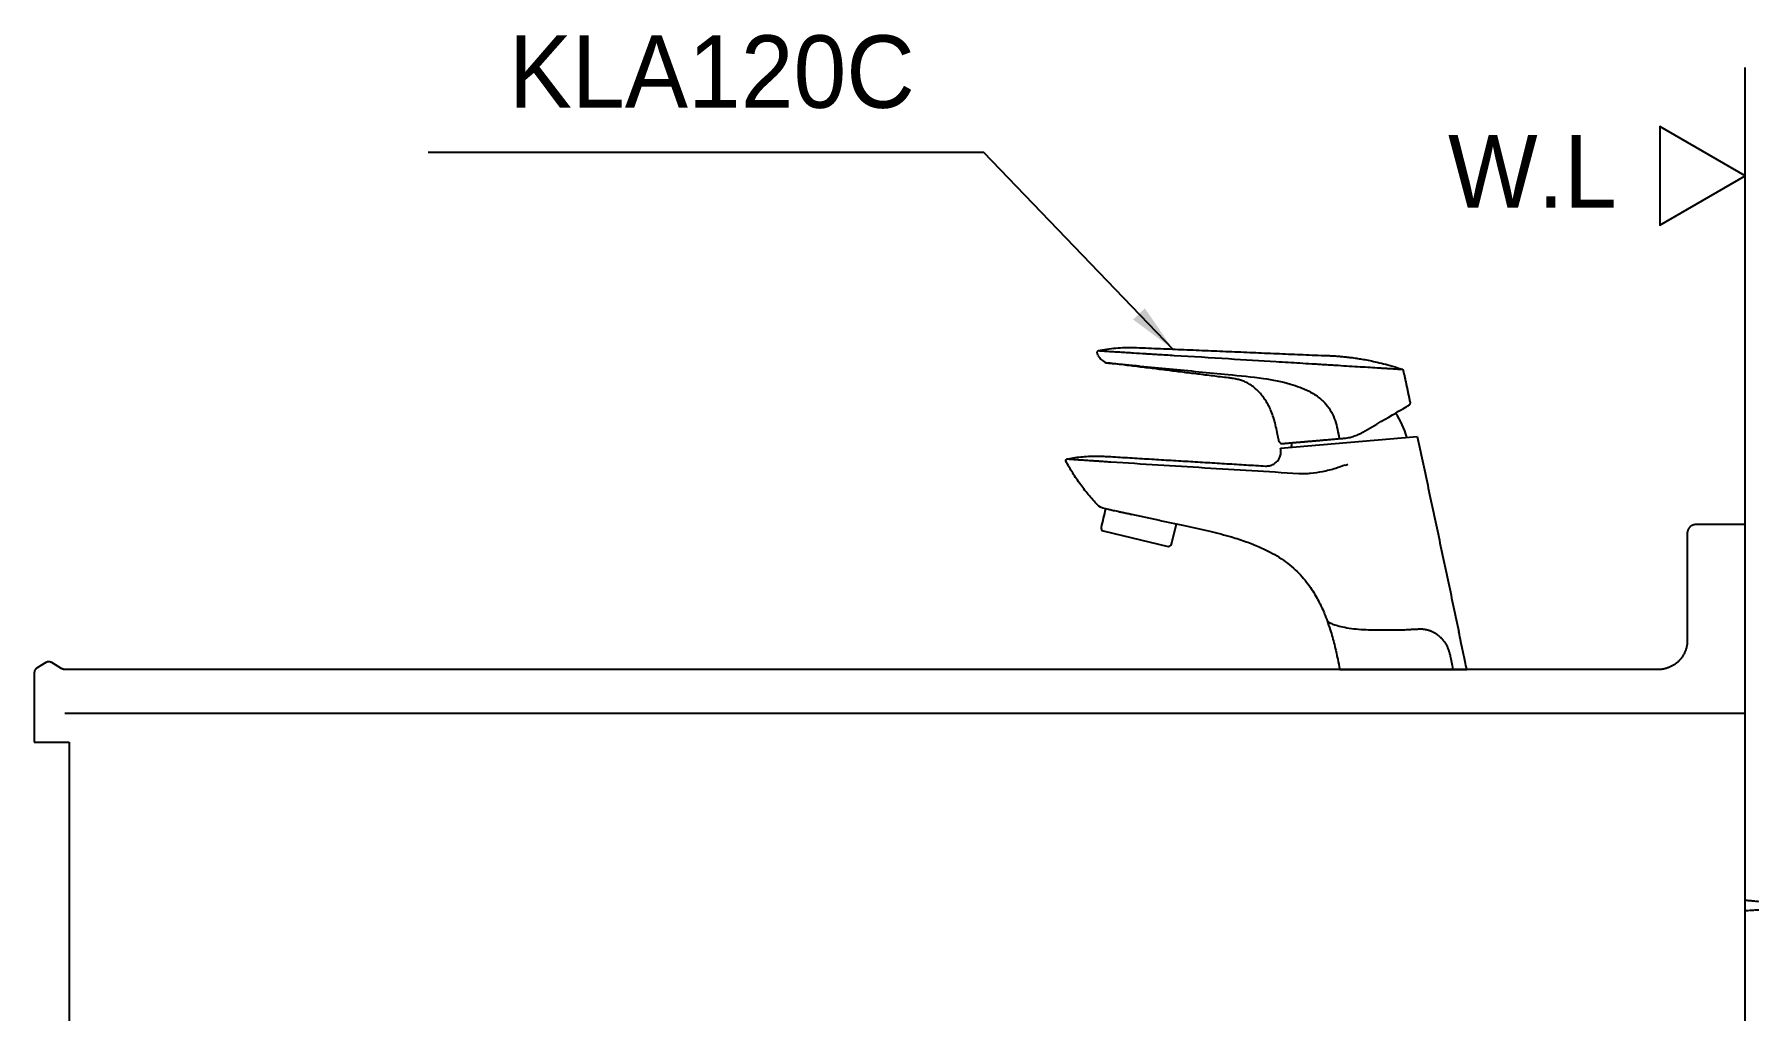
# Model space of a CAD drawing. Header units: millimetres. Extents: x 0 to 4460, y -80 to 3036.
# Drawn here: x 1271 to 1863, y 785 to 1122 of the extents above; entities that cross this region are included whole.
import ezdxf

# ---------------------------------------------------------------- set-up
doc = ezdxf.new("R2010")
doc.units = ezdxf.units.MM
doc.header["$LTSCALE"] = 0.5
doc.header["$MEASUREMENT"] = 0
doc.linetypes.add('DASHED2', pattern=[0.375, 0.25, -0.125])
for name, color, linetype in [('TEXT', 7, 'Continuous'), ('내부선 및 부속', 4, 'Continuous'), ('외형선', 3, 'Continuous'), ('점선', 6, 'DASHED2'), ('치수선', 7, 'Continuous')]:
    doc.layers.add(name, color=color, linetype=linetype)
doc.styles.add('ARIAL', font='arial.ttf')
doc.styles.add('타이틀', font='H2GTRM.TTF', dxfattribs={"height": 25})
doc.dimstyles.new('____ ______ 01', dxfattribs={"dimtxt": 35, "dimasz": 17, "dimexe": 10, "dimexo": 5, "dimgap": 0.09, "dimtad": 0, "dimtih": 1, "dimtoh": 1, "dimdec": 0, "dimzin": 0, "dimdsep": 46, "dimtxsty": 'ARIAL', "dimcen": 0.09, "dimadec": 0, "dimazin": 0, "dimtfac": 1, "dimtdec": 4, "dimtofl": 0, "dimtmove": 0, "dimatfit": 3, "dimfxl": 1, "dimtolj": 1, "dimtzin": 0, "dimarcsym": 0})

msp = doc.modelspace()

# ---------------------------------------------------------------- linework, layer by layer
msp.add_lwpolyline([(1861.43, 887.77), (1861.43, 952.77)])
at = {"layer": '내부선 및 부속', "linetype": 'Continuous'}
for p, q in [((1743.49, 1005.96), (1743.74, 1004.77)), ((1701.21, 979.07), (1748.34, 983.19)), ((1659.56, 954.23), (1649.95, 956.2)), ((1663.62, 946), (1665.3, 953.05)), ((1640.04, 950.59), (1662.42, 945.26))]:
    msp.add_line(p, q, dxfattribs=at)
msp.add_lwpolyline([(1721.59, 902.77), (1765.43, 902.77)], dxfattribs=at)
for centre, radius, start, end in [((1643.35, 1014.09), 5.95, 209.01996, 247.71257), ((1717.63, 975.63), 28, 14.99596, 33.90701), ((1732.72, 976.95), 28, 171.64629, 175.00401), ((1640.27, 951.56), 1, 166.61135, 256.61135), ((1662.65, 946.24), 1, 256.61135, 346.61135)]:
    msp.add_arc(centre, radius, start, end, dxfattribs=at)
for points, degree in [([(1637.94, 1012.17), (1637.89, 1012.41), (1638.1, 1012.72), (1638.33, 1012.77)], 3), ([(1638.15, 1011.2), (1638.08, 1011.53), (1638.01, 1011.85), (1637.94, 1012.17)], 3), ([(1650.53, 1013.85), (1683.37, 1012.47), (1716.21, 1011.09)], 2), ([(1716.21, 1011.08), (1717.92, 1011.07), (1719.62, 1010.95)], 2), ([(1683.12, 1003.38), (1662.11, 1005.98), (1641.1, 1008.58)], 2), ([(1743.74, 1004.77), (1744.79, 999.86), (1745.83, 994.94)], 2), ([(1700.67, 981.48), (1700.26, 983.39), (1699.86, 985.3)], 2), ([(1721.15, 984.01), (1721.19, 983.8), (1721.23, 983.59), (1721.28, 983.38)], 3), ([(1721.49, 982.41), (1721.95, 982.45), (1722.41, 982.49), (1722.87, 982.53)], 3), ([(1748.34, 983.19), (1755.49, 949.52), (1762.65, 915.85)], 2), ([(1642.55, 976.21), (1669.29, 974.59), (1696.03, 972.96)], 2), ([(1701.23, 979), (1701.22, 979.04), (1701.21, 979.07)], 2), ([(1723.46, 973.22), (1723.76, 973.34), (1724.06, 973.45), (1724.36, 973.56)], 3), ([(1640.83, 958.2), (1640.32, 956.06), (1639.81, 953.93), (1639.3, 951.79)], 3), ([(1659.52, 954.24), (1659.53, 954.24), (1659.55, 954.24), (1659.56, 954.23)], 3), ([(1717.1, 920.01), (1717.13, 919.91), (1717.17, 919.81), (1717.21, 919.7)], 3), ([(1745.19, 916.59), (1746.96, 916.68), (1748.73, 916.76)], 2), ([(1764.19, 908.59), (1763.17, 913.41), (1762.65, 915.85), (1762.65, 915.85)], 3), ([(1759.69, 907.4), (1759.94, 906.22), (1760.22, 904.68), (1760.55, 902.77)], 3), ([(1764.41, 907.56), (1764.34, 907.91), (1764.26, 908.25), (1764.19, 908.59)], 3), ([(1765.43, 902.77), (1765, 904.77), (1764.67, 906.37), (1764.41, 907.56)], 3)]:
    msp.add_open_spline(points, degree=degree, dxfattribs=at)
for points, degree, knots in [([(1638.33, 1012.76), (1639.31, 1012.96), (1641.33, 1013.31), (1644.39, 1013.67), (1647.5, 1013.86), (1649.57, 1013.87), (1650.61, 1013.84)], 3, [0, 0, 0, 0, 0.242264, 0.496486, 0.748832, 1, 1, 1, 1]), ([(1638.33, 1012.77), (1638.42, 1012.76), (1638.54, 1012.76), (1639.34, 1012.71), (1640.25, 1012.65), (1641.72, 1012.55), (1643.54, 1012.44), (1645.64, 1012.31), (1647.61, 1012.19), (1649.24, 1012.08), (1650.07, 1012.03), (1650.46, 1012)], 3, [-1, -1, -1, -1, -0.816905, -0.749406, -0.624879, -0.500216, -0.375433, -0.250669, -0.125856, -0.057798, 0, 0, 0, 0]), ([(1650.46, 1012), (1651.86, 1011.91), (1653.87, 1011.79), (1656.68, 1011.62), (1659.97, 1011.42), (1668.89, 1010.88), (1682.49, 1010.05), (1696.94, 1009.17), (1706.51, 1008.59), (1711.3, 1008.3), (1714.03, 1008.13), (1715.4, 1008.05), (1716.08, 1008.01)], 3, [-1, -1, -1, -1, -0.935718, -0.908163, -0.871426, -0.785712, -0.499999, -0.25, -0.125, -0.0625, -0.03125, 0, 0, 0, 0]), ([(1719.62, 1010.95), (1720.16, 1010.92), (1721.12, 1010.85), (1722.41, 1010.74), (1723.41, 1010.64), (1724.15, 1010.56), (1724.79, 1010.48), (1725.51, 1010.4), (1726.41, 1010.28), (1727.67, 1010.1), (1729.34, 1009.83), (1731.47, 1009.44), (1733.95, 1008.92), (1736.77, 1008.24), (1739.89, 1007.38), (1742.05, 1006.7), (1743.16, 1006.33)], 3, [0, 0, 0, 0, 0.066324, 0.120303, 0.161936, 0.19121, 0.213303, 0.24286, 0.280781, 0.327083, 0.401911, 0.491798, 0.596903, 0.71746, 0.85379, 1, 1, 1, 1]), ([(1641.1, 1008.58), (1641.09, 1008.58), (1641.17, 1008.57), (1641.48, 1008.54), (1641.72, 1008.52), (1642.33, 1008.46), (1642.71, 1008.42), (1643.6, 1008.34), (1644.11, 1008.29), (1645.25, 1008.18), (1645.87, 1008.12), (1647.22, 1007.99), (1647.94, 1007.92), (1649.45, 1007.77), (1650.24, 1007.7), (1651.46, 1007.58), (1651.87, 1007.54), (1652.39, 1007.49), (1652.49, 1007.48), (1652.65, 1007.46), (1652.71, 1007.46), (1652.77, 1007.45)], 3, [-1, -1, -1, -1, -0.870037, -0.870037, -0.740074, -0.740074, -0.61011, -0.61011, -0.480147, -0.480147, -0.350184, -0.350184, -0.220221, -0.220221, -0.090258, -0.090258, -0.025276, -0.025276, -0.009031, -0.009031, 0, 0, 0, 0]), ([(1652.77, 1007.45), (1656.14, 1007.13), (1662.89, 1006.48), (1673.01, 1005.5), (1679.75, 1004.85), (1683.12, 1004.52)], 3, [0, 0, 0, 0, 0.333338, 0.666675, 1, 1, 1, 1]), ([(1716.08, 1008.01), (1716.74, 1007.97), (1718.06, 1007.89), (1719.39, 1007.8), (1720.05, 1007.76)], 3, [-1, -1, -1, -1, -0.499907, 0, 0, 0, 0]), ([(1720.05, 1007.76), (1721.36, 1007.68), (1723.96, 1007.52), (1727.75, 1007.29), (1731.32, 1007.07), (1733.97, 1006.9), (1735.85, 1006.78), (1737.13, 1006.7), (1738.35, 1006.63), (1739.49, 1006.56), (1740.52, 1006.49), (1741.42, 1006.44), (1742.16, 1006.39), (1742.72, 1006.36), (1743.09, 1006.33), (1743.14, 1006.33), (1743.16, 1006.33)], 3, [-1, -1, -1, -1, -0.893049, -0.786039, -0.678958, -0.571796, -0.523652, -0.473496, -0.421331, -0.367157, -0.310974, -0.252783, -0.192588, -0.130388, -0.066191, 0, 0, 0, 0]), ([(1683.12, 1004.52), (1687.18, 1004.14), (1694.41, 1003.47), (1703.81, 1001.7), (1710.31, 999.3), (1713.98, 997.04), (1715.44, 995.71), (1715.84, 995.34)], 3, [-1, -1, -1, -1, -0.646651, -0.370369, -0.170612, -0.047127, 0, 0, 0, 0]), ([(1699.87, 985.24), (1699.7, 986.11), (1699.32, 987.79), (1698.64, 990.18), (1697.83, 992.27), (1696.97, 994.01), (1696.13, 995.44), (1695.31, 996.63), (1694.48, 997.7), (1693.46, 998.82), (1692.2, 999.99), (1690.69, 1001.08), (1689.37, 1001.8), (1688.36, 1002.23), (1687.68, 1002.48), (1686.99, 1002.69), (1686.27, 1002.88), (1685.44, 1003.05), (1684.38, 1003.22), (1683.6, 1003.33), (1683.15, 1003.38)], 3, [0, 0, 0, 0, 0.098988, 0.19389, 0.277526, 0.350081, 0.411543, 0.462786, 0.512316, 0.563322, 0.632671, 0.704042, 0.772547, 0.800442, 0.827456, 0.853597, 0.880432, 0.911303, 0.949188, 1, 1, 1, 1]), ([(1715.84, 995.34), (1717.37, 993.87), (1718.59, 992.08), (1720.26, 988.18), (1720.71, 986.09), (1721.15, 984.01)], 3, [-1, -1, -1, -1, -0.5, -0.5, 0, 0, 0, 0]), ([(1729.58, 984.65), (1734, 987.24), (1738, 989.57), (1743.76, 992.94), (1745.37, 993.87), (1745.36, 993.87), (1745.35, 993.87), (1745.35, 993.86)], 3, [0, 0, 0, 0, 0.499822, 0.499822, 0.999643, 0.999643, 1, 1, 1, 1]), ([(1745.83, 994.94), (1745.85, 994.84), (1745.86, 994.63), (1745.78, 994.32), (1745.61, 994.05), (1745.45, 993.92), (1745.36, 993.87)], 3, [0, 0, 0, 0, 0.243719, 0.499957, 0.756196, 1, 1, 1, 1]), ([(1700.66, 981.51), (1700.69, 981.39), (1700.78, 981.17), (1701.03, 980.89), (1701.37, 980.73), (1701.6, 980.71), (1701.72, 980.72)], 3, [-1, -1, -1, -1, -0.758226, -0.499714, -0.241202, 0, 0, 0, 0]), ([(1701.72, 980.72), (1701.76, 980.72), (1703.18, 980.84), (1704.64, 980.97), (1707.32, 981.2), (1710.05, 981.43), (1713.7, 981.74), (1717.35, 982.06), (1721.49, 982.41)], 2, [0, 0, 0, 0.245901, 0.245901, 0.497267, 0.497267, 0.748634, 0.748634, 1, 1, 1]), ([(1722.87, 982.53), (1723.45, 982.59), (1724.61, 982.73), (1726.32, 983.18), (1728, 983.8), (1729.05, 984.37), (1729.58, 984.65)], 3, [0, 0, 0, 0, 0.244603, 0.492043, 0.743475, 1, 1, 1, 1]), ([(1627.49, 975.32), (1628.23, 975.49), (1629.82, 975.83), (1632.3, 976.15), (1634.69, 976.32), (1636.87, 976.38), (1638.8, 976.37), (1640.74, 976.31), (1642.01, 976.25), (1642.64, 976.21)], 3, [0, 0, 0, 0, 0.148849, 0.319955, 0.491697, 0.619933, 0.747611, 0.874449, 1, 1, 1, 1]), ([(1696.03, 972.97), (1696.48, 972.95), (1697.31, 973), (1698.41, 973.37), (1699.21, 973.85), (1699.86, 974.39), (1700.47, 975.09), (1701.05, 976.12), (1701.32, 977.23), (1701.35, 978.23), (1701.28, 978.74), (1701.23, 979)], 3, [0, 0, 0, 0, 0.144867, 0.272171, 0.373315, 0.448854, 0.546234, 0.675442, 0.830324, 0.914252, 1, 1, 1, 1]), ([(1627.17, 974.6), (1627.15, 974.63), (1627.12, 974.7), (1627.1, 974.81), (1627.11, 974.93), (1627.14, 975.04), (1627.21, 975.15), (1627.29, 975.23), (1627.39, 975.29), (1627.46, 975.32), (1627.49, 975.33)], 3, [0, 0, 0, 0, 0.113087, 0.235669, 0.365548, 0.499451, 0.633439, 0.763558, 0.886496, 1, 1, 1, 1]), ([(1638.5, 959.1), (1637.39, 960.26), (1635.23, 962.66), (1632.22, 966.5), (1629.51, 970.49), (1627.91, 973.24), (1627.17, 974.61)], 3, [0.0064167, 0.0064167, 0.0064167, 0.0064167, 0.2541613, 0.5071501, 0.7601537, 1, 1, 1, 1]), ([(1642.43, 974.32), (1641.79, 974.36), (1640.54, 974.44), (1638.79, 974.56), (1637.24, 974.66), (1635.88, 974.76), (1634.72, 974.83), (1633.72, 974.9), (1632.89, 974.96), (1632.2, 975), (1631.63, 975.04), (1631.19, 975.07), (1629.53, 975.18), (1627.9, 975.29), (1627.49, 975.33), (1627.49, 975.33)], 3, [0, 0, 0, 0, 0.081006, 0.156185, 0.225546, 0.289067, 0.346802, 0.3988, 0.445071, 0.485616, 0.520438, 0.54955, 0.572966, 0.857459, 1, 1, 1, 1]), ([(1642.69, 974.3), (1642.61, 974.31), (1642.52, 974.31), (1642.44, 974.32), (1642.43, 974.32), (1642.43, 974.32)], 3, [0, 0, 0, 0, 0.999767, 0.999767, 1, 1, 1, 1]), ([(1707.48, 970.3), (1696.68, 970.96), (1675.08, 972.27), (1653.49, 973.62), (1642.69, 974.3)], 3, [0, 0, 0, 0, 0.5, 1, 1, 1, 1]), ([(1723.45, 973.26), (1722.37, 972.88), (1719.79, 971.96), (1715.81, 970.96), (1712.23, 970.41), (1709.86, 970.26), (1708.67, 970.25), (1708.08, 970.27), (1707.73, 970.28), (1707.57, 970.3), (1707.48, 970.3)], 3, [0, 0, 0, 0, 0.208992, 0.500591, 0.750177, 0.874804, 0.937336, 0.96871, 0.984433, 1, 1, 1, 1]), ([(1650.06, 956.18), (1649.66, 956.26), (1648.79, 956.44), (1647.5, 956.71), (1646.24, 956.98), (1645.1, 957.23), (1644.07, 957.46), (1643.17, 957.66), (1642.46, 957.83), (1640.82, 958.21), (1638.97, 958.56), (1638.5, 959.1)], 3, [0, 0, 0, 0, 0.124991, 0.269013, 0.407493, 0.542259, 0.672813, 0.797903, 0.919283, 1, 1.651201, 1.651201, 1.651201, 1.651201]), ([(1659.56, 954.23), (1662.56, 953.62), (1668.32, 952.44), (1676.59, 950.63), (1681.79, 949.2), (1684.28, 948.51)], 3, [0, 0, 0, 0, 0.36175, 0.695091, 1, 1, 1, 1]), ([(1684.28, 948.51), (1685.97, 947.98), (1689.19, 946.99), (1693.66, 945.23), (1698.54, 942.9), (1703.77, 939.6), (1708.81, 934.85), (1712.49, 929.78), (1714.69, 925.71), (1716.01, 922.79), (1716.77, 920.9), (1716.99, 920.31), (1717.1, 920.01)], 3, [0, 0, 0, 0, 0.092366, 0.175826, 0.250417, 0.375225, 0.499687, 0.623489, 0.749755, 0.835593, 0.918088, 1, 1, 1, 1]), ([(1717.21, 919.7), (1717.59, 918.62), (1718.54, 915.87), (1719.77, 911.42), (1720.8, 906.85), (1721.36, 903.97), (1721.59, 902.77)], 3, [0, 0, 0, 0, 0.19806, 0.499463, 0.791528, 1, 1, 1, 1]), ([(1717.21, 919.7), (1717.27, 919.61), (1717.39, 919.39), (1717.92, 919.02), (1718.83, 918.57), (1720.34, 918.05), (1722.59, 917.46), (1725.5, 916.93), (1728.83, 916.61), (1732.33, 916.43), (1734.81, 916.44), (1736, 916.45)], 3, [0, 0, 0, 0, 0.07066, 0.151527, 0.243089, 0.356524, 0.490845, 0.629728, 0.761682, 0.885412, 1, 1, 1, 1]), ([(1736, 916.45), (1736.74, 916.45), (1738.2, 916.46), (1740.52, 916.41), (1742.86, 916.42), (1744.44, 916.54), (1745.19, 916.59)], 3, [0, 0, 0, 0, 0.247722, 0.495314, 0.759498, 1, 1, 1, 1]), ([(1748.73, 916.76), (1749.73, 916.84), (1750.76, 916.69), (1751.76, 916.55), (1752.73, 916.19), (1754.63, 915.48), (1756.12, 914.08), (1758.8, 911.57), (1759.69, 907.4)], 2, [0, 0, 0, 0.125, 0.125, 0.25, 0.25, 0.5, 0.5, 1, 1, 1])]:
    msp.add_open_spline(points, degree=degree, knots=knots, dxfattribs=at)
for points, weights in [([(1743.16, 1006.33), (1743.43, 1006.24), (1743.49, 1005.96)], [1, 0.868014393837, 0.999999999522]), ([(1721.28, 983.38), (1721.36, 982.4), (1721.49, 982.41)], [0.9999853546, 0.712560162592, 0.999999994615])]:
    msp.add_rational_spline(points, weights, degree=2, dxfattribs=at)
at = {"layer": '외형선', "linetype": 'Continuous'}
for points in [[(1861.43, 182.77), (1861.43, 1110.45)], [(1861.43, 1073.04), (1831.96, 1090.06), (1831.96, 1056.03), (1861.43, 1073.04)], [(1844.43, 952.77), (1844.36, 952.77), (1844.3, 952.77), (1844.23, 952.76), (1844.16, 952.76), (1844.09, 952.75), (1844.02, 952.74), (1843.95, 952.73), (1843.88, 952.72), (1843.81, 952.7), (1843.74, 952.69), (1843.67, 952.67), (1843.6, 952.65), (1843.53, 952.63), (1843.46, 952.61), (1843.4, 952.58), (1843.33, 952.56), (1843.26, 952.53), (1843.19, 952.5), (1843.12, 952.47), (1843.05, 952.43), (1842.99, 952.4), (1842.92, 952.36), (1842.85, 952.32), (1842.79, 952.28), (1842.72, 952.24), (1842.66, 952.19), (1842.6, 952.15), (1842.54, 952.1), (1842.48, 952.05), (1842.42, 952), (1842.36, 951.94), (1842.31, 951.89), (1842.25, 951.83), (1842.2, 951.78), (1842.15, 951.72), (1842.1, 951.66), (1842.05, 951.6), (1842.01, 951.54), (1841.96, 951.47), (1841.92, 951.41), (1841.88, 951.35), (1841.84, 951.28), (1841.8, 951.21), (1841.77, 951.15), (1841.73, 951.08), (1841.7, 951.01), (1841.67, 950.94), (1841.64, 950.87), (1841.61, 950.8), (1841.59, 950.73), (1841.57, 950.66), (1841.55, 950.59), (1841.53, 950.52), (1841.51, 950.45), (1841.49, 950.38), (1841.48, 950.31), (1841.47, 950.24), (1841.46, 950.18), (1841.45, 950.11), (1841.44, 950.04), (1841.44, 949.97), (1841.43, 949.9), (1841.43, 949.83), (1841.43, 949.77)], [(1861.43, 952.77), (1844.43, 952.77)], [(1841.43, 949.77), (1841.43, 912.77)], [(1841.43, 912.77), (1841.43, 912.55), (1841.42, 912.32), (1841.41, 912.1), (1841.39, 911.87), (1841.37, 911.64), (1841.34, 911.41), (1841.3, 911.18), (1841.26, 910.95), (1841.22, 910.72), (1841.17, 910.48), (1841.11, 910.25), (1841.04, 910.02), (1840.97, 909.78), (1840.9, 909.55), (1840.82, 909.32), (1840.73, 909.09), (1840.63, 908.86), (1840.53, 908.63), (1840.43, 908.4), (1840.31, 908.18), (1840.19, 907.95), (1840.07, 907.73), (1839.94, 907.51), (1839.8, 907.3), (1839.66, 907.08), (1839.51, 906.87), (1839.35, 906.67), (1839.19, 906.47), (1839.03, 906.27), (1838.86, 906.07), (1838.68, 905.88), (1838.5, 905.7), (1838.32, 905.52), (1838.13, 905.34), (1837.93, 905.17), (1837.73, 905), (1837.53, 904.84), (1837.32, 904.69), (1837.12, 904.54), (1836.9, 904.4), (1836.69, 904.26), (1836.47, 904.13), (1836.25, 904), (1836.02, 903.89), (1835.8, 903.77), (1835.57, 903.67), (1835.34, 903.56), (1835.11, 903.47), (1834.88, 903.38), (1834.65, 903.3), (1834.41, 903.22), (1834.18, 903.15), (1833.95, 903.09), (1833.72, 903.03), (1833.48, 902.98), (1833.25, 902.94), (1833.02, 902.9), (1832.79, 902.86), (1832.56, 902.83), (1832.33, 902.81), (1832.1, 902.79), (1831.88, 902.78), (1831.65, 902.77), (1831.43, 902.77)], [(1275.4, 905.15), (1272.4, 903.35)], [(1277.46, 905.15), (1277.4, 905.19), (1277.34, 905.22), (1277.27, 905.25), (1277.21, 905.28), (1277.15, 905.3), (1277.08, 905.33), (1277.01, 905.35), (1276.95, 905.37), (1276.88, 905.38), (1276.81, 905.4), (1276.74, 905.41), (1276.67, 905.42), (1276.6, 905.43), (1276.53, 905.43), (1276.46, 905.44), (1276.4, 905.44), (1276.33, 905.43), (1276.26, 905.43), (1276.19, 905.42), (1276.12, 905.41), (1276.05, 905.4), (1275.98, 905.38), (1275.91, 905.37), (1275.85, 905.35), (1275.78, 905.33), (1275.71, 905.3), (1275.65, 905.28), (1275.59, 905.25), (1275.52, 905.22), (1275.46, 905.19), (1275.4, 905.15)], [(1280.96, 903.05), (1277.46, 905.15)], [(1272.4, 903.35), (1272.35, 903.32), (1272.3, 903.28), (1272.25, 903.25), (1272.2, 903.21), (1272.15, 903.17), (1272.1, 903.13), (1272.05, 903.08), (1272, 903.04), (1271.96, 902.99), (1271.92, 902.94), (1271.87, 902.89), (1271.83, 902.84), (1271.8, 902.79), (1271.76, 902.73), (1271.72, 902.68), (1271.69, 902.62), (1271.66, 902.56), (1271.63, 902.5), (1271.6, 902.45), (1271.58, 902.38), (1271.55, 902.32), (1271.53, 902.26), (1271.51, 902.2), (1271.49, 902.14), (1271.48, 902.07), (1271.47, 902.01), (1271.45, 901.95), (1271.45, 901.89), (1271.44, 901.82), (1271.43, 901.76), (1271.43, 901.7), (1271.43, 901.64)], [(1271.43, 901.64), (1271.43, 877.77)], [(1281.98, 902.77), (1281.92, 902.77), (1281.85, 902.77), (1281.78, 902.78), (1281.72, 902.79), (1281.65, 902.8), (1281.58, 902.81), (1281.52, 902.82), (1281.45, 902.84), (1281.39, 902.86), (1281.32, 902.88), (1281.26, 902.91), (1281.19, 902.93), (1281.13, 902.96), (1281.07, 902.99), (1281.01, 903.02), (1280.96, 903.05)], [(1831.43, 902.77), (1281.98, 902.77)], [(1281.98, 887.77), (1861.43, 887.77)], [(1271.43, 877.77), (1277.43, 877.77)], [(1277.43, 877.77), (1283.43, 877.77)], [(1283.43, 877.77), (1283.43, 777.77)]]:
    msp.add_lwpolyline(points, dxfattribs=at)
at = {"layer": '점선'}
for points in [[(1861.43, 823.23), (1885.9, 821.11)], [(1885.9, 821.11), (1861.43, 819.51)]]:
    msp.add_lwpolyline(points, dxfattribs=at)

# ---------------------------------------------------------------- texts
at = {"layer": 'TEXT', "char_height": 25, "attachment_point": 1, "line_spacing_factor": 0.963855, "style": '타이틀'}
for s, insert, width in [('\\pxqc;{\\fGulim|b0|i0|c129|p50;KLA120C}', (1300.93, 1121.52), 408.2434), ('\\f;W.L', (1758.95, 1087.11), 131.9588)]:
    msp.add_mtext(s, dxfattribs=dict(at, insert=insert, width=width))

# ---------------------------------------------------------------- leaders
at = {"layer": '치수선'}
msp.add_leader([(1664.14, 1013.18), (1598.9, 1081.16), (1407.22, 1081.16)], dimstyle='____ ______ 01', dxfattribs=at)

doc.saveas('drawing.dxf')
